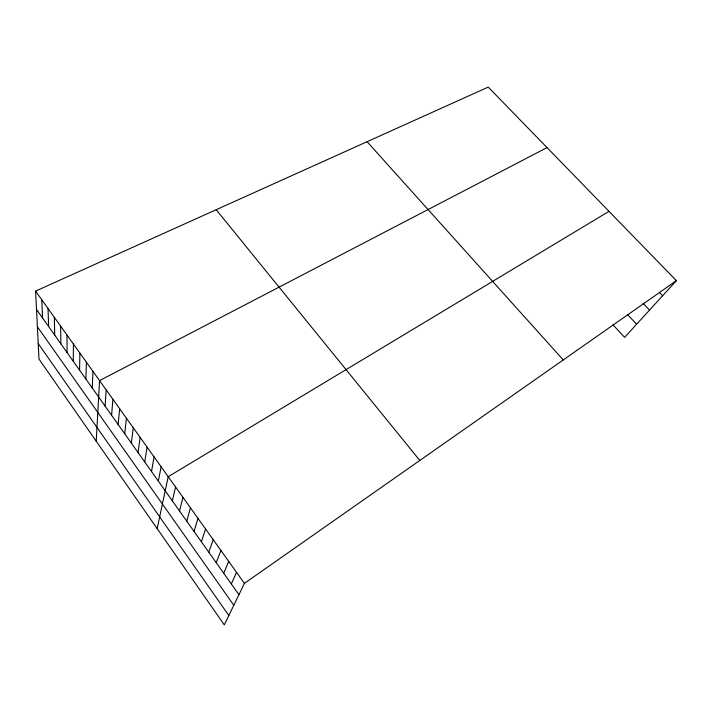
<?xml version="1.0" encoding="UTF-8"?>
<svg xmlns="http://www.w3.org/2000/svg" width="712" height="712" viewBox="0 0 712 712"><rect width="100%" height="100%" fill="white"/><g stroke="black" fill="none" stroke-linecap="round" stroke-linejoin="round"><path stroke-width="1.07" d="M73.291 361.296L73.434 344.056M79.566 370.133L79.895 353.099M85.885 379.033L86.401 362.203M92.249 388.004L92.961 371.37M96.218 441.182L99.555 380.608L547.038 147.607M105.1 406.107L106.204 389.909M111.597 415.265L112.897 399.281M118.13 424.477L119.634 408.715M124.716 433.75L126.425 418.211M131.346 443.095L133.26 427.787M138.021 452.503L140.148 437.426M144.75 461.981L147.09 447.136M151.523 471.522L154.077 456.917M158.34 481.125L161.117 466.769M157.174 528.624L168.21 476.693L609 211.339M172.34 500.848L175.57 486.99M179.522 510.967L182.984 497.377M186.749 521.157L190.46 507.834M194.038 531.428L197.989 518.372M201.38 541.77L205.581 528.998M208.776 552.192L213.226 539.696M216.234 562.694L220.934 550.483M223.746 573.276L228.703 561.359M231.311 583.938L236.535 572.314M676.4 280.67L244.421 583.359L224.289 624.896L39 359.106L35.6 291.101L488.227 87.104L676.4 280.67L624.638 337.355L612.97 324.823M659.632 292.65L662.614 295.765M642.989 303.223L649.522 310.103M627.459 314.482L636.617 324.227M367.089 141.706L563.254 359.952M216.19 209.711L419.822 460.45M35.6 291.101L244.421 583.359M36.517 309.48L238.929 594.68M37.38 326.755L233.803 605.262M38.226 343.602L228.828 615.515M41.794 299.779L42.542 317.97M48.042 308.51L48.612 326.523M54.326 317.303L54.717 335.13M60.654 326.158L60.867 343.789M67.017 335.076L67.061 352.511"/></g></svg>
